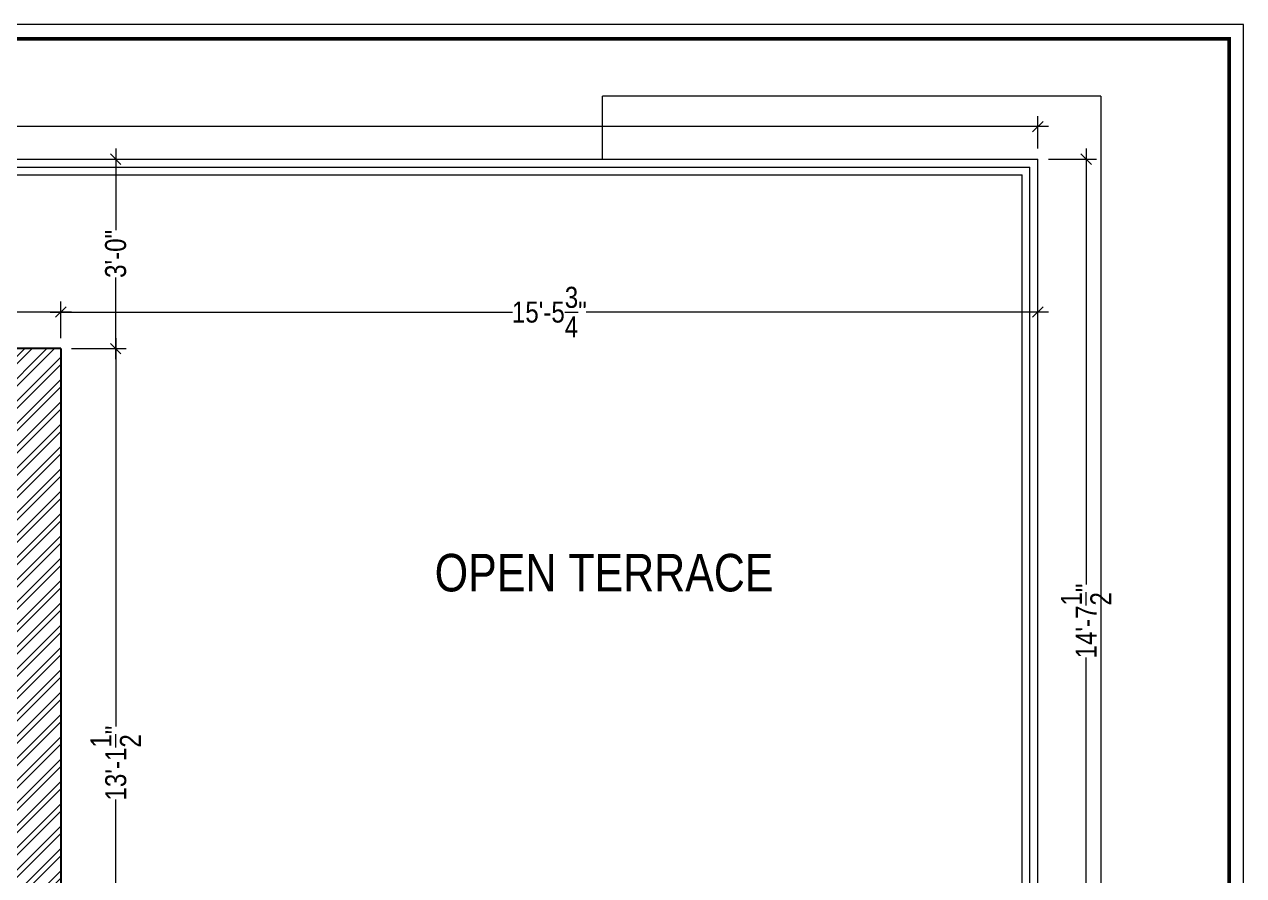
# Model space of a CAD drawing. Header units: millimetres. Extents: x 3019 to 3700, y 1451 to 1930.
# Drawn here: x 3467.9 to 3699.7, y 1768.1 to 1929.8 of the extents above; entities that cross this region are included whole.
import ezdxf

# ---------------------------------------------------------------- set-up
doc = ezdxf.new("R2010")
doc.units = ezdxf.units.MM
for name, color, linetype, lineweight in [('dimensions', 251, 'Continuous', 13), ('HATCH', 8, 'Continuous', 5), ('TEXT', 38, 'Continuous', 15), ('Title Sheet', 7, 'Continuous', 9), ('WALLS', 7, 'Continuous', 25)]:
    doc.layers.add(name, color=color, linetype=linetype, lineweight=lineweight)
doc.styles.add('Swiss-LT', font='swissc.ttf')
doc.dimstyles.new('INNER', dxfattribs={"dimtxt": 4, "dimasz": 2, "dimexe": 2, "dimexo": 2, "dimgap": 0, "dimtad": 0, "dimzin": 1, "dimdsep": 46, "dimlunit": 4, "dimtxsty": 'Swiss-LT', "dimblk": 'OBLIQUE', "dimcen": 0.125, "dimdle": 2, "dimclrd": 256, "dimclre": 256, "dimclrt": 7, "dimadec": 0, "dimazin": 0, "dimtfac": 1, "dimtofl": 0, "dimtmove": 0, "dimatfit": 3, "dimfxl": 12, "dimfxlon": 1, "dimtolj": 1, "dimtzin": 0, "dimlwd": -1, "dimlwe": -1, "dimarcsym": 0})

# ---------------------------------------------------------------- blocks, each defined once
blk = doc.blocks.new('_Oblique')
at = {"color": 0, "linetype": 'ByBlock', "lineweight": -2}
blk.add_line((-0.5, -0.5), (0.5, 0.5), dxfattribs=at)
blk = doc.blocks.new('*D179')
at = {"layer": 'Defpoints', "color": 0, "ltscale": 20, "transparency": 16777216}
for p in [(3474.84, 1875.19), (3333.34, 1868.24), (3474.84, 1868.24)]:
    blk.add_point(p, dxfattribs=at)
at = {"layer": 'dimensions', "ltscale": 20, "transparency": 16777216}
for p, q in [((3333.34, 1870.24), (3333.34, 1877.19)), ((3474.84, 1870.24), (3474.84, 1877.19)), ((3331.34, 1875.19), (3397.15, 1875.19)), ((3476.84, 1875.19), (3411.02, 1875.19))]:
    blk.add_line(p, q, dxfattribs=at)
at = {"layer": 'dimensions', "ltscale": 20, "transparency": 16777216, "xscale": 2, "yscale": 2, "zscale": 2, "rotation": 180}
blk.add_blockref('_Oblique', (3333.34, 1875.19), dxfattribs=at)
at = {"layer": 'dimensions', "ltscale": 20, "transparency": 16777216, "xscale": 2, "yscale": 2, "zscale": 2}
blk.add_blockref('_Oblique', (3474.84, 1875.19), dxfattribs=at)
at = {"layer": 'dimensions', "color": 7, "ltscale": 20, "transparency": 16777216, "insert": (3404.09, 1875.19), "char_height": 4, "attachment_point": 5, "style": 'Swiss-LT'}
blk.add_mtext('\\A1;11\'-9{\\H1x;\\S1/2;}"', dxfattribs=at)
blk = doc.blocks.new('*D230')
at = {"layer": 'Defpoints', "color": 0, "ltscale": 20, "transparency": 16777216}
for p in [(3474.84, 1868.24), (3474.84, 1710.74), (3485.27, 1710.74)]:
    blk.add_point(p, dxfattribs=at)
at = {"layer": 'dimensions', "ltscale": 20, "transparency": 16777216}
for p, q in [((3485.27, 1870.24), (3485.27, 1796.42)), ((3476.84, 1868.24), (3487.27, 1868.24)), ((3485.27, 1708.74), (3485.27, 1782.56)), ((3476.84, 1710.74), (3487.27, 1710.74))]:
    blk.add_line(p, q, dxfattribs=at)
at = {"layer": 'dimensions', "ltscale": 20, "transparency": 16777216, "xscale": 2, "yscale": 2, "zscale": 2}
for p, rotation in [((3485.27, 1868.24), 90), ((3485.27, 1710.74), 270)]:
    blk.add_blockref('_Oblique', p, dxfattribs=dict(at, rotation=rotation))
at = {"layer": 'dimensions', "color": 7, "ltscale": 20, "transparency": 16777216, "insert": (3485.27, 1789.49), "char_height": 4, "attachment_point": 5, "rotation": 90, "style": 'Swiss-LT'}
blk.add_mtext('\\A1;13\'-1{\\H1x;\\S1/2;}"', dxfattribs=at)
blk = doc.blocks.new('*D231')
at = {"layer": 'Defpoints', "color": 0, "ltscale": 20, "transparency": 16777216}
for p in [(3474.33, 1904.24), (3485.27, 1904.24), (3474.84, 1868.24)]:
    blk.add_point(p, dxfattribs=at)
at = {"layer": 'dimensions', "ltscale": 20, "transparency": 16777216}
for p, q in [((3485.27, 1906.24), (3485.27, 1890.75)), ((3476.33, 1904.24), (3487.27, 1904.24)), ((3485.27, 1866.24), (3485.27, 1881.73)), ((3476.84, 1868.24), (3487.27, 1868.24))]:
    blk.add_line(p, q, dxfattribs=at)
at = {"layer": 'dimensions', "ltscale": 20, "transparency": 16777216, "xscale": 2, "yscale": 2, "zscale": 2}
for p, rotation in [((3485.27, 1904.24), 90), ((3485.27, 1868.24), 270)]:
    blk.add_blockref('_Oblique', p, dxfattribs=dict(at, rotation=rotation))
at = {"layer": 'dimensions', "color": 7, "ltscale": 20, "transparency": 16777216, "insert": (3485.27, 1886.24), "char_height": 4, "attachment_point": 5, "rotation": 90, "style": 'Swiss-LT'}
blk.add_mtext('\\A1;3\'-0"', dxfattribs=at)
blk = doc.blocks.new('*D232')
at = {"layer": 'Defpoints', "color": 0, "ltscale": 20, "transparency": 16777216}
for p in [(3660.59, 1875.19), (3474.84, 1868.24), (3660.59, 1864.66)]:
    blk.add_point(p, dxfattribs=at)
at = {"layer": 'dimensions', "ltscale": 20, "transparency": 16777216}
for p, q in [((3474.84, 1870.24), (3474.84, 1877.19)), ((3660.59, 1866.66), (3660.59, 1877.19)), ((3472.84, 1875.19), (3560.72, 1875.19)), ((3662.59, 1875.19), (3574.7, 1875.19))]:
    blk.add_line(p, q, dxfattribs=at)
at = {"layer": 'dimensions', "ltscale": 20, "transparency": 16777216, "xscale": 2, "yscale": 2, "zscale": 2, "rotation": 180}
blk.add_blockref('_Oblique', (3474.84, 1875.19), dxfattribs=at)
at = {"layer": 'dimensions', "ltscale": 20, "transparency": 16777216, "xscale": 2, "yscale": 2, "zscale": 2}
blk.add_blockref('_Oblique', (3660.59, 1875.19), dxfattribs=at)
at = {"layer": 'dimensions', "color": 7, "ltscale": 20, "transparency": 16777216, "insert": (3567.71, 1875.19), "char_height": 4, "attachment_point": 5, "style": 'Swiss-LT'}
blk.add_mtext('\\A1;15\'-5{\\H1x;\\S3/4;}"', dxfattribs=at)
blk = doc.blocks.new('*D149')
at = {"layer": 'Defpoints', "color": 0, "ltscale": 20, "transparency": 16777216}
for p in [(3660.59, 1904.24), (3669.76, 1904.24), (3660.59, 1728.74)]:
    blk.add_point(p, dxfattribs=at)
at = {"layer": 'dimensions', "ltscale": 20, "transparency": 16777216}
for p, q in [((3669.76, 1906.24), (3669.76, 1823.42)), ((3662.59, 1904.24), (3671.76, 1904.24)), ((3669.76, 1726.74), (3669.76, 1809.56)), ((3662.59, 1728.74), (3671.76, 1728.74))]:
    blk.add_line(p, q, dxfattribs=at)
at = {"layer": 'dimensions', "ltscale": 20, "transparency": 16777216, "xscale": 2, "yscale": 2, "zscale": 2}
for p, rotation in [((3669.76, 1904.24), 90), ((3669.76, 1728.74), 270)]:
    blk.add_blockref('_Oblique', p, dxfattribs=dict(at, rotation=rotation))
at = {"layer": 'dimensions', "color": 7, "ltscale": 20, "transparency": 16777216, "insert": (3669.76, 1816.49), "char_height": 4, "attachment_point": 5, "rotation": 90, "style": 'Swiss-LT'}
blk.add_mtext('\\A1;14\'-7{\\H1x;\\S1/2;}"', dxfattribs=at)
blk = doc.blocks.new('*D150')
at = {"layer": 'Defpoints', "color": 0, "ltscale": 20, "transparency": 16777216}
for p in [(3085.84, 1910.42), (3085.84, 1904.24), (3660.59, 1904.24)]:
    blk.add_point(p, dxfattribs=at)
at = {"layer": 'dimensions', "ltscale": 20, "transparency": 16777216}
for p, q in [((3085.84, 1906.24), (3085.84, 1912.42)), ((3660.59, 1906.24), (3660.59, 1912.42)), ((3083.84, 1910.42), (3364.78, 1910.42)), ((3662.59, 1910.42), (3381.64, 1910.42))]:
    blk.add_line(p, q, dxfattribs=at)
at = {"layer": 'dimensions', "ltscale": 20, "transparency": 16777216, "xscale": 2, "yscale": 2, "zscale": 2, "rotation": 180}
blk.add_blockref('_Oblique', (3085.84, 1910.42), dxfattribs=at)
at = {"layer": 'dimensions', "ltscale": 20, "transparency": 16777216, "xscale": 2, "yscale": 2, "zscale": 2}
blk.add_blockref('_Oblique', (3660.59, 1910.42), dxfattribs=at)
at = {"layer": 'dimensions', "color": 7, "ltscale": 20, "transparency": 16777216, "insert": (3373.21, 1910.42), "char_height": 4, "attachment_point": 5, "style": 'Swiss-LT'}
blk.add_mtext('\\A1;47\'-10{\\H1x;\\S3/4;}"', dxfattribs=at)

msp = doc.modelspace()

# ---------------------------------------------------------------- hatches: boundary and pattern name
at = {"layer": 'HATCH', "ltscale": 20}
h = msp.add_hatch(dxfattribs=at)
h.set_pattern_fill('ANSI32', color=256, scale=8, style=0)
h.set_pattern_definition([(45, (3443.149, 1546.4382), (-2.12132, 2.12132), []), (45, (3444.5632, 1546.4382), (-2.12132, 2.12132), [])])
h.paths.add_polyline_path([(3444.336, 1550.24), (3441.836, 1550.24), (3441.836, 1559.24), (3439.836, 1559.24), (3439.836, 1538.24), (3444.336, 1538.24)])
h.paths.add_polyline_path([(3355.836, 1550.24), (3351.336, 1550.24), (3351.336, 1538.24), (3355.836, 1538.24)])
h.paths.add_polyline_path([(3098.336, 1715.24), (3094.836, 1715.24), (3094.836, 1710.74), (3098.336, 1710.74)])
h.paths.add_polyline_path([(3586.836, 1655.24), (3577.836, 1655.24), (3577.836, 1550.24), (3586.836, 1550.24)])
h.paths.add_polyline_path([(3586.836, 1674.74), (3577.836, 1674.74), (3577.836, 1667.24), (3586.836, 1667.24)])
h.paths.add_polyline_path([(3529.836, 1707.74), (3520.836, 1707.74), (3520.836, 1667.24), (3529.836, 1667.24)])
h.paths.add_polyline_path([(3577.836, 1719.74), (3529.836, 1719.74), (3529.836, 1713.74), (3577.836, 1713.74)])
h.paths.add_polyline_path([(3577.836, 1661.24), (3529.836, 1661.24), (3529.836, 1655.24), (3577.836, 1655.24)])
h.paths.add_polyline_path([(3219.336, 1791.74), (3214.836, 1791.74), (3214.836, 1779.74), (3138.336, 1779.74), (3138.336, 1775.24), (3219.336, 1775.24)])
h.paths.add_polyline_path([(3297.336, 1715.24), (3219.336, 1715.24), (3219.336, 1745.24), (3214.836, 1745.24), (3214.836, 1715.24), (3142.836, 1715.24), (3142.836, 1745.24), (3138.336, 1745.24), (3138.336, 1710.74), (3297.336, 1710.74)])
h.paths.add_polyline_path([(3337.836, 1715.24), (3333.436, 1715.24), (3333.436, 1710.74), (3337.836, 1710.74)])
h.paths.add_polyline_path([(3094.836, 1779.74), (3085.836, 1779.74), (3085.836, 1764.74), (3094.836, 1764.74)])
h.paths.add_polyline_path([(3273.336, 1868.24), (3190.836, 1868.24), (3190.836, 1859.24), (3214.836, 1859.24), (3214.836, 1851.74), (3219.336, 1851.74), (3219.336, 1859.24), (3273.336, 1859.24)])
h.paths.add_polyline_path([(3337.836, 1868.24), (3333.336, 1868.24), (3333.336, 1859.24), (3337.836, 1859.24)])
h.paths.add_polyline_path([(3474.836, 1868.24), (3355.836, 1868.24), (3355.836, 1859.24), (3465.836, 1859.24), (3465.836, 1710.74), (3474.836, 1710.74)])
h.paths.add_polyline_path([(3474.836, 1638.74), (3465.836, 1638.74), (3465.836, 1559.24), (3441.836, 1559.24), (3441.836, 1550.24), (3474.836, 1550.24)])
h.paths.add_polyline_path([(3337.836, 1559.24), (3307.836, 1559.24), (3307.836, 1550.24), (3337.836, 1550.24)])
h.paths.add_polyline_path([(3277.836, 1559.24), (3273.336, 1559.24), (3273.336, 1617.74), (3291.336, 1617.74), (3291.336, 1622.24), (3268.836, 1622.24), (3268.836, 1550.24), (3277.836, 1550.24)])
h.paths.add_polyline_path([(3208.836, 1559.24), (3103.836, 1559.24), (3103.836, 1550.24), (3208.836, 1550.24)])
h.paths.add_polyline_path([(3094.836, 1668.74), (3085.836, 1668.74), (3085.836, 1559.24), (3094.836, 1559.24)])
h.paths.add_polyline_path([(3094.836, 1710.74), (3085.836, 1710.74), (3085.836, 1704.74), (3094.836, 1704.74)])
h.paths.add_polyline_path([(3355.836, 1859.24), (3351.336, 1859.24), (3351.336, 1719.74), (3355.836, 1719.74)])
h.paths.add_polyline_path([(3522.648, 1638.147), (3536.695, 1638.147), (3536.695, 1653.074), (3522.648, 1653.074)])
h.paths.add_polyline_path([(3542.893, 1678.242), (3563.645, 1678.242), (3563.645, 1694.662), (3542.893, 1694.662)])
h.paths.add_polyline_path([(3599.191, 1656.153), (3613.771, 1656.153), (3613.771, 1671.08), (3599.191, 1671.08)])
h.paths.add_polyline_path([(3351.336, 1670.24), (3351.336, 1559.24), (3355.836, 1559.24), (3355.836, 1674.74), (3268.836, 1674.74), (3268.836, 1652.24), (3273.336, 1652.24), (3273.336, 1670.24)])

# ---------------------------------------------------------------- linework, layer by layer
at = {"layer": 'Title Sheet', "color": 250}
msp.add_lwpolyline([(3028.234, 1451.173), (3699.704, 1451.173), (3699.704, 1929.845), (3028.234, 1929.845)], close=True, dxfattribs=at)
at = {"layer": 'Title Sheet', "color": 7, "const_width": 0.706}
msp.add_lwpolyline([(3030.975, 1453.915), (3696.962, 1453.915), (3696.962, 1927.104), (3030.975, 1927.104)], close=True, dxfattribs=at)
at = {"layer": 'WALLS', "color": 251, "lineweight": 18, "ltscale": 5}
for p, q in [((3672.586, 1916.24), (3577.836, 1916.24)), ((3577.836, 1904.24), (3577.836, 1916.24)), ((3672.586, 1916.24), (3672.586, 1710.74)), ((3085.836, 1904.24), (3660.586, 1904.24)), ((3660.586, 1728.74), (3660.586, 1904.24))]:
    msp.add_line(p, q, dxfattribs=at)
at = {"layer": 'WALLS', "color": 124, "lineweight": 18}
for p, q in [((3087.336, 1902.74), (3659.086, 1902.74)), ((3088.836, 1901.24), (3657.586, 1901.24)), ((3657.586, 1728.74), (3657.586, 1901.24)), ((3659.086, 1728.74), (3659.086, 1902.74))]:
    msp.add_line(p, q, dxfattribs=at)
at = {"layer": 'WALLS', "ltscale": 20}
for q in [(3355.836, 1868.24), (3474.836, 1710.74)]:
    msp.add_line((3474.836, 1868.24), q, dxfattribs=at)

# ---------------------------------------------------------------- texts
at = {"layer": 'TEXT', "color": 7, "insert": (3578.119, 1825.626), "char_height": 7.128, "attachment_point": 5, "style": 'Swiss-LT'}
msp.add_mtext('\\A1;{\\C256;OPEN TERRACE}', dxfattribs=at)

# ---------------------------------------------------------------- dimensions: what is measured, and where the dimension line sits
at = {"layer": 'dimensions', "ltscale": 20}
for base, p1, p2, override, picture, middle in [((3085.836, 1910.424), (3660.586, 1904.24), (3085.836, 1904.24), {"dimpost": '\\X', "dimarcsym": 2}, '*D150', (3373.211, 1910.424)), ((3474.836, 1875.188), (3333.336, 1868.24), (3474.836, 1868.24), {"dimpost": '\\X', "dimtmove": 1, "dimarcsym": 2}, '*D179', (3404.086, 1875.188)), ((3660.586, 1875.188), (3474.836, 1868.24), (3660.586, 1864.662), {"dimpost": '\\X', "dimtmove": 1, "dimarcsym": 2}, '*D232', (3567.711, 1875.188))]:
    dim = msp.add_linear_dim(base=base, p1=p1, p2=p2, dimstyle='INNER', override=override, dxfattribs=at)
    dim.commit()
    dim.dimension.update_dxf_attribs({"geometry": picture, "text_midpoint": middle})
for base, p1, p2, override, picture, middle in [((3485.267, 1904.24), (3474.836, 1868.24), (3474.334, 1904.24), {"dimpost": '\\X', "dimtmove": 1, "dimarcsym": 2}, '*D231', (3485.267, 1886.24)), ((3669.759, 1904.24), (3660.586, 1728.74), (3660.586, 1904.24), {"dimpost": '\\X', "dimtmove": 1, "dimarcsym": 2}, '*D149', (3669.759, 1816.49)), ((3485.267, 1710.74), (3474.836, 1868.24), (3474.836, 1710.74), {"dimpost": '\\X', "dimarcsym": 2}, '*D230', (3485.267, 1789.49))]:
    dim = msp.add_linear_dim(base=base, p1=p1, p2=p2, angle=90, dimstyle='INNER', override=override, dxfattribs=at)
    dim.commit()
    dim.dimension.update_dxf_attribs({"geometry": picture, "text_midpoint": middle})

doc.saveas('drawing.dxf')
